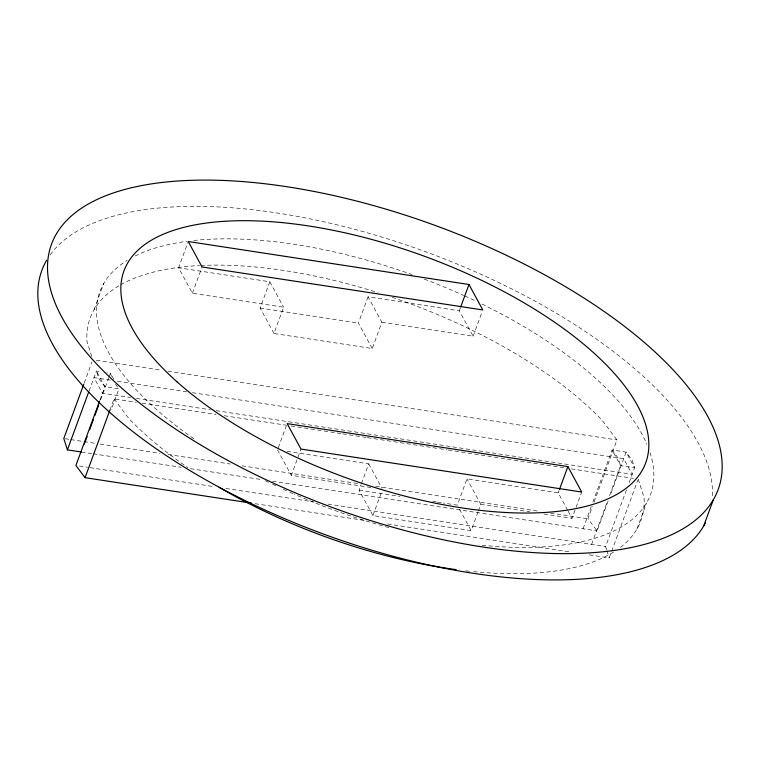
<?xml version="1.0" encoding="UTF-8"?>
<svg xmlns="http://www.w3.org/2000/svg" width="760" height="760" viewBox="0 0 760 760"><rect width="100%" height="100%" fill="white"/><g stroke="black" fill="none" stroke-linecap="round" stroke-linejoin="round"><path stroke-width="0.57" stroke-dasharray="3.8 2.85" d="M94.116 309.652L103.787 283.375M84.218 383.03L91.979 361.94M89.081 390.944L96.406 371.041L101.08 371.754M100.035 399.921L104.899 386.688L96.406 371.041L98.809 378.575L104.899 386.688L118.94 388.835L111.207 409.849M100.662 399.76L108.832 377.568M109.231 376.476L110.438 373.188L106.932 372.656M109.972 409.953L114.057 398.858L136.334 402.268M381.89 322.259L473.128 336.224L459.306 310.773L368.068 296.808L381.89 322.259L372.229 348.526L273.97 333.488L283.642 307.22L192.403 293.246L178.571 267.795L188.243 241.528M192.403 293.246L202.065 266.978M273.97 333.488L260.148 308.037L269.809 281.76L178.571 267.795M278.293 447.688L286.349 425.799M370.851 487.511L291.317 475.332L300.979 449.065M372.229 348.526L358.397 323.076L368.068 296.808M477.992 512.003L471.143 530.613L372.884 515.575L359.062 490.114L361.076 484.642M361.475 483.55L368.724 463.847L285.674 451.136M372.884 515.575L381.748 491.492M459.306 310.773L460.512 307.486M473.128 336.224L481.992 312.141M567.625 510.159L558.22 492.86L466.982 478.885L457.311 505.162L443.279 503.006M478.391 510.91L480.805 504.345L466.982 478.885M558.22 492.86L559.028 490.666M543.97 514.007L572.042 518.311L575.672 508.459M576.07 507.367L581.714 492.033M583.072 528.789L591.251 506.559M592.885 502.113L612.066 449.977L626.107 452.124L632.197 460.227L634.6 467.77L628.501 484.338M608.142 500.925L597.103 530.936L587.955 518.767L592.448 506.559M594.082 502.113L616.949 439.954L602.186 420.327A293.417 124.003 20.2 0 0 392.322 297.369M591.565 544.436L607.515 501.087M609.558 495.529L620.568 465.623L618.165 458.08L612.066 449.977L620.568 465.623L634.6 467.77L626.107 452.124L610.194 495.368M606.584 549.67L605.606 546.582L626.458 489.896M589.275 554.857L609.216 557.906L611.258 552.358M611.667 551.247L637.801 480.206M636.88 529.159L646.551 502.892M260.148 308.037L358.397 323.076M96.311 360.259L161.975 370.31M167.836 371.203L616.949 439.954M110.371 380.114L93.984 377.606L102.486 393.252L130.587 397.556M117.401 381.188L186.552 391.78M192.413 392.673L623.684 458.698L632.187 474.335L216.144 410.647M136.448 398.449L210.282 409.754M142.196 403.161L216.068 414.476M224.276 415.729L286.425 425.239M291.118 425.961L341.544 433.675M342.712 433.855L366.168 437.447M367.337 437.627L447.079 449.834M448.248 450.015L566.684 468.141M571.368 468.863L633.517 478.373M64.971 438.71L69.663 439.423M70.832 439.603L95.456 443.374M100.149 444.096L159.952 453.245M168.159 454.508L230.309 464.018M242.031 465.813L359.29 483.759M375.706 486.276L537.529 511.043M550.43 513.019L587.955 518.767M480.805 504.345L529.938 511.86M359.062 490.114L399.998 496.384M432.753 501.4L436.259 501.933M437.427 502.113L442.111 502.835M81.444 452L91.988 453.615M93.166 453.796L181.06 467.248M190.437 468.683L260.765 479.446M272.479 481.241L597.103 530.936M79.41 466.032L87.599 467.286M89.936 467.647L214.177 486.666M225.891 488.452L313.794 501.913M327.864 504.06L605.606 546.582M255.084 503.69L366.481 520.742M387.59 523.982L570.513 551.978M115.548 384.332L117.581 387.03M114.057 398.858L128.81 418.484A293.417 124.003 20.2 0 0 187.881 467.599M568.176 511.185L572.042 518.311M459.524 509.228L471.143 530.613M269.809 281.76L283.642 307.22M368.724 463.847L381.995 488.281M277.485 449.882L291.317 475.332M113.838 379.449L110.438 373.188L111.473 376.418M638.21 479.094L644.033 497.353A293.417 124.003 20.2 0 1 619.78 547.865M606.917 550.696L609.216 557.906M91.77 356.497L86.972 341.459A293.417 124.003 20.2 0 1 119.757 285.323M50.179 254.856A355.186 150.109 20.2 0 1 426.92 252.225A355.186 150.109 20.2 0 1 712.291 498.389M613.481 552.149A293.417 124.003 20.2 0 1 470.829 571.358M469.623 571.235A293.417 124.003 20.2 0 1 464.749 570.693M120.659 284.8A293.417 124.003 20.2 0 1 199.605 265.544M200.83 265.487A293.417 124.003 20.2 0 1 377.701 292.572M649.952 452.466A293.417 124.003 20.2 0 1 479.284 544.967M388.882 527.582A293.417 124.003 20.2 0 1 294.281 494.209M293.189 493.734A293.417 124.003 20.2 0 1 287.745 491.311M286.662 490.817A293.417 124.003 20.2 0 1 281.248 488.347M275.87 485.83A293.417 124.003 20.2 0 1 272.669 484.3M268.413 482.239A293.417 124.003 20.2 0 1 265.249 480.681M193.772 438.719A293.417 124.003 20.2 0 1 127.195 260.385M135.033 256.025A293.417 124.003 20.2 0 1 186.893 241.319M193.743 240.502A293.417 124.003 20.2 0 1 412.072 274.616M424.298 279.12A293.417 124.003 20.2 0 1 463.676 295.45M464.759 295.944A293.417 124.003 20.2 0 1 475.532 300.951M481.916 304.038A293.417 124.003 20.2 0 1 646.931 444.429"/><path stroke-width="1.14" d="M83.809 384.142L63.793 438.529L67.403 449.853L81.444 452M67.403 449.853L88.673 392.055M99.626 401.033L75.905 465.49L85.053 477.669L251.569 503.158M84.303 444.22L87.172 436.44M89.623 429.77L93.299 419.767M94.933 415.321L98.62 405.317M85.053 477.669L109.972 409.953M460.911 306.394L468.967 284.506L188.243 241.528L202.065 266.978L482.799 309.956L468.967 284.506M559.427 489.573L567.881 466.583L287.156 423.615L300.979 449.065L581.714 492.033L567.881 466.583M703.684 525.996L713.345 499.728A355.186 150.109 20.2 0 0 286.985 186.741A355.186 150.109 20.2 0 0 154.166 414.124A355.186 150.109 20.2 0 0 713.345 499.728M705.356 522.956A355.186 150.109 20.2 0 1 302.252 525.929A355.186 150.109 20.2 0 1 46.654 260.272M456.18 569.62A293.417 124.003 20.2 0 1 219.146 487.322M176.994 381.805A277.97 117.477 20.2 0 0 629.745 485.327A277.97 117.477 20.2 0 0 347.766 233.462A277.97 117.477 20.2 0 0 176.994 381.805"/></g></svg>
